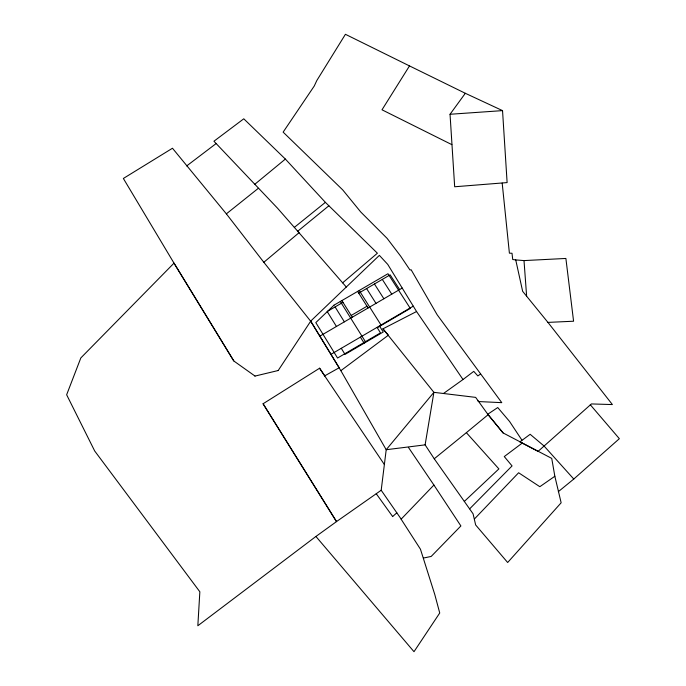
<?xml version="1.0" encoding="UTF-8"?>
<svg xmlns="http://www.w3.org/2000/svg" width="686" height="686" viewBox="0 0 686 686"><rect width="100%" height="100%" fill="white"/><g stroke="black" fill="none" stroke-linecap="round" stroke-linejoin="round"><path stroke-width="1.03" d="M401.207 519.148L381.193 490.258L386.201 449.724L433.895 392.341L475.655 397.383L488.123 414.704L503.087 432.935L551.733 458.385L554.845 476.264L561.148 502.787L507.657 562.503L475.655 524.962L473.066 513.805L434.247 458.78L425.114 444.854L433.895 392.341L382.968 328.808M465.322 93.287L450.042 114.27L454.672 186.764L507.117 182.587L502.538 110.618L465.322 93.287L409.499 65.916L382.008 109.803L451.851 144.635M278.19 370.534L310.724 321.134L339.184 367.739L324.675 375.885L319.556 368.228M474.549 518.848L518.625 472.757L539.831 486.7L554.845 476.264M408.393 447.341L433.912 485.053L401.121 519.182L420.449 549.194L434.77 594.479L439.735 612.992L414.001 651.7L315.92 536.461L197.834 625.761L199.849 591.786L94.702 451.002L66.645 394.767L80.828 357.938L174.004 263.141L123.36 178.463L172.478 148.245L226.363 213.852L263.827 262.284L310.638 321.168L340.856 370.663L386.201 449.724L425.114 444.854M469.687 508.815L512.065 465.923L504.27 456.567L522.157 443.147M310.638 321.168L379.375 255.364L387.736 264.384L416.556 311.53L463.007 379.521L443.473 393.498M464.319 501.44L498.893 468.907L466.36 432.669L434.247 458.78M392.572 516.601L396.842 512.811M590.294 404.757L619.355 438.688L573.779 479.042L543.989 445.943L530.158 434.298L519.868 441.921L538.098 451.362L591.418 403.934L612.392 404.569L547.942 322.394L522.646 291.318L515.735 259.917L512.725 259.514L512.013 253.263L509.398 253.16L502.186 183.102M342.64 282.829L377.394 253.22L325.387 202.353L285.376 159.075L243.779 118.807L213.946 141.222L277.521 208.192L299.019 232.734L263.827 262.284M466.36 432.669L488.123 414.704M254.635 184.414L285.376 159.075M328.868 205.783L297.715 231.242L346.301 287.031M558.327 491.673L573.779 479.042M294.337 227.392L325.387 202.353M226.363 213.852L258.313 188.324M186.686 165.935L216.124 143.563M463.007 379.521L473.752 371.366L477.833 375.919L480.543 374.05M340.856 370.663L388.405 335.18L382.874 328.86L416.556 311.53M315.92 536.461L336.552 521.574L263.124 403.745M381.193 490.258L336.466 521.617L263.038 403.788L319.642 368.185L324.761 375.842M330.918 354.379L413.272 306.153M351.189 315.457L366.993 306.23M319.813 336.183L402.21 288.06M342.974 302.329L327.188 311.53L336.44 326.467M358.735 293.145L390.145 274.846L399.638 289.569M254.918 376.1L278.276 370.5M423.554 558.027L431.185 556.44L460.889 525.948L433.912 485.053M450.042 114.27L502.538 110.618M515.735 259.917L524.01 260.586L565.881 258.45L573.582 321.22L547.942 322.394M409.499 65.916L345.427 34.3L316.786 80.579L314.257 86.024L283.138 132.132L342.734 189.919L360.785 212.034L387.101 238.359L400.633 256.127L409.988 270.018L411.111 269.718L437.162 314.771L501.783 402.656L478.442 401.55L477.842 400.735M233.815 360.887L174.004 263.141L233.737 360.93L255.003 376.057M503.087 432.935L487.772 414.224L497.744 407.544L509.578 421.478L521.909 440.112M376.245 493.723L392.658 516.558M324.675 375.885L384.374 464.533M382.308 279.416L391.766 294.165M374.453 283.987L383.886 298.77M366.598 288.566L375.997 303.375M359.207 290.487L381.27 325.396M357.638 291.404L368.099 307.98M379.452 325.953L383.26 331.99L345.024 354.396L341.276 348.308M341.885 300.579L352.287 317.215M340.307 301.497L365.415 341.688M360.39 337.118L364.172 343.18M335.085 306.925L344.372 321.845M524.01 260.586L526.625 296.112M334.005 305.176L315.817 322.6L337.555 358.023L380.481 332.864L377.257 327.745L410.297 308.4L387.976 273.731L334.005 305.176"/></g></svg>
